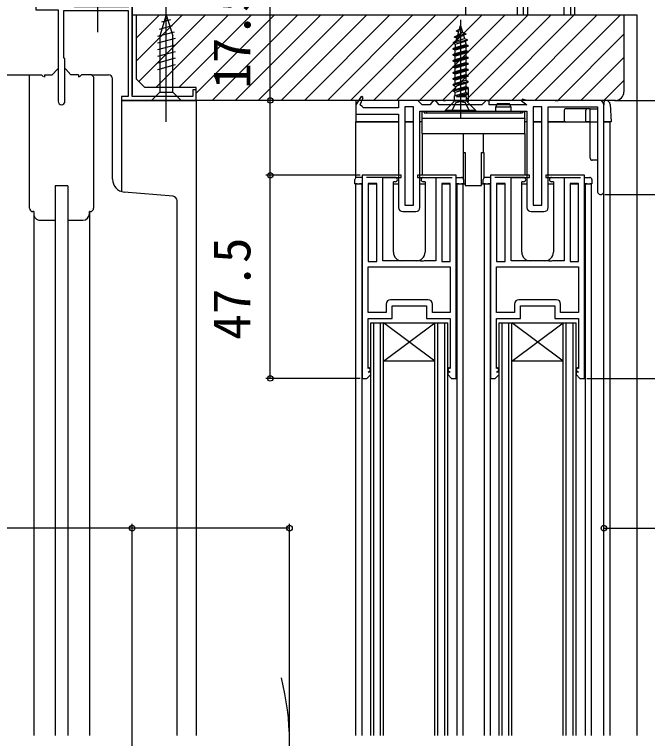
# Model space of a CAD drawing. Units: millimetres, scale not verified. Extents: x -525 to 525, y -780 to 776.
# Drawn here: x -395.5 to -247.5, y 245.9 to 415.2 of the extents above; entities that cross this region are included whole.
import ezdxf
from ezdxf.enums import TextEntityAlignment as Align

# ---------------------------------------------------------------- set-up
doc = ezdxf.new("R2010")
doc.units = ezdxf.units.MM
doc.header["$LTSCALE"] = 4
for name, color, linetype in [('0-2_YKK_11', 7, 'Continuous'), ('0-3_YKK_11E', 7, 'Continuous'), ('0-4_YKK_12', 2, 'Continuous'), ('0-5_YKK_13', 4, 'Continuous'), ('0-7_YKK_D', 6, 'Continuous'), ('0-9_YSS_K', 3, 'Continuous'), ('0-A_YSS_KE', 3, 'Continuous')]:
    doc.layers.add(name, color=color, linetype=linetype)
doc.styles.add('ＭＳ ゴシック', font='')
doc.styles.get('ＭＳ ゴシック').set_extended_font_data('MS Gothic')

msp = doc.modelspace()

# ---------------------------------------------------------------- linework, layer by layer
at = {"layer": '0-2_YKK_11'}
for p, q in [((-314.825, 395.44), (-314.169, 396.095)), ((-257.7, 373.859), (-257.7, 394.109)), ((-300.7, 370.109), (-300.7, 392.609)), ((-304.7, 369.109), (-301.7, 369.109)), ((-274.7, 369.109), (-271.7, 369.109)), ((-298.801, 348.509), (-307.601, 348.509)), ((-268.801, 348.509), (-277.601, 348.509))]:
    msp.add_line(p, q, dxfattribs=at)
for points in [[(-384, 405.105), (-384, 416.104), (-368.9, 416.104), (-368.9, 396.004), (-370.5, 396.004), (-370.5, 395.104), (-353, 395.104), (-353, 397.604), (-353.8, 397.604), (-353.8, 396.004), (-368, 396.004), (-368, 424.105), (-370, 424.105), (-370, 423.405), (-368.8, 423.405), (-368.8, 417.004), (-381.576, 417.004)], [(-418.7, 394.905), (-418.7, 416.304), (-413.5, 416.304), (-413.5, 417.104), (-416.2, 417.104), (-416.2, 420.104), (-387.8, 420.104), (-387.8, 417.104), (-390.5, 417.104), (-390.5, 416.304), (-385.3, 416.304), (-385.3, 394.904)], [(-383.7, 394.904), (-383.7, 404.804), (-384, 405.104)], [(-258.7, 395.109), (-268.242, 395.109), (-268.425, 394.989), (-268.975, 394.989), (-269.158, 395.109), (-275.7, 395.109), (-276.718, 395.41), (-276.927, 394.978), (-275.7, 394.109), (-284.5, 394.109), (-284.5, 395.109), (-285.2, 395.109), (-285.7, 394.609), (-286.2, 394.109), (-296.2, 394.109), (-296.7, 394.609), (-297.2, 395.109), (-297.4, 395.109), (-297.9, 394.609), (-298.4, 394.109), (-300.2, 394.109), (-300.7, 394.609), (-301.2, 395.109), (-305.7, 395.109), (-305.7, 393.409), (-313.9, 393.409), (-314.198, 393.671), (-314.694, 394.109), (-314.7, 394.109), (-314.01, 395.785), (-314.446, 396.016), (-315.7, 394.109), (-315.7, 391.909), (-305.7, 391.909), (-305.7, 370.109)], [(-270.7, 370.109), (-270.7, 393.609), (-259.2, 393.609), (-259.2, 373.859)], [(-300.7, 392.609), (-275.7, 392.609), (-275.7, 370.109)], [(-312.801, 356.209), (-293.601, 356.209), (-293.601, 345.509), (-297.801, 345.509), (-297.801, 347.509)], [(-308.601, 347.509), (-308.601, 345.509), (-312.801, 345.509), (-312.801, 356.209)], [(-282.801, 356.209), (-263.601, 356.209), (-263.601, 345.509), (-267.801, 345.509), (-267.801, 347.509)], [(-278.601, 347.509), (-278.601, 345.509), (-282.801, 345.509), (-282.801, 356.209)]]:
    msp.add_lwpolyline(points, dxfattribs=at)
for points in [[(-302.2, 370.609), (-302.2, 393.609), (-304.2, 393.609), (-304.2, 370.609)], [(-272.2, 370.609), (-272.2, 393.609), (-274.2, 393.609), (-274.2, 370.609)], [(-314.201, 377.609), (-314.201, 330.109), (-313.101, 330.109), (-312.201, 331.009), (-312.201, 331.609), (-312.801, 331.609), (-312.148, 332.074), (-312.554, 332.644), (-312.801, 332.468), (-312.801, 344.109), (-307.201, 344.109), (-307.201, 347.109), (-299.201, 347.109), (-299.201, 344.109), (-293.601, 344.109), (-293.601, 332.468), (-293.848, 332.644), (-294.254, 332.074), (-293.601, 331.609), (-294.201, 331.609), (-294.201, 331.009), (-293.301, 330.109), (-292.201, 330.109), (-292.201, 377.609), (-293.201, 377.609), (-301.301, 377.609), (-301.301, 377.109), (-297.001, 377.109), (-297.001, 357.609), (-299.742, 357.609), (-299.926, 357.489), (-300.476, 357.489), (-300.659, 357.609), (-309.401, 357.609), (-309.401, 377.109), (-305.101, 377.109), (-305.101, 377.609), (-313.201, 377.609)], [(-284.201, 377.609), (-284.201, 330.109), (-283.101, 330.109), (-282.201, 331.009), (-282.201, 331.609), (-282.801, 331.609), (-282.148, 332.074), (-282.554, 332.644), (-282.801, 332.468), (-282.801, 344.109), (-277.201, 344.109), (-277.201, 347.109), (-269.201, 347.109), (-269.201, 344.109), (-263.601, 344.109), (-263.601, 332.468), (-263.848, 332.644), (-264.254, 332.074), (-263.601, 331.609), (-264.201, 331.609), (-264.201, 331.009), (-263.301, 330.109), (-262.201, 330.109), (-262.201, 377.609), (-263.201, 377.609), (-271.301, 377.609), (-271.301, 377.109), (-267.001, 377.109), (-267.001, 357.609), (-269.742, 357.609), (-269.926, 357.489), (-270.476, 357.489), (-270.659, 357.609), (-279.401, 357.609), (-279.401, 377.109), (-275.101, 377.109), (-275.101, 377.609), (-283.201, 377.609)], [(-310.801, 357.409), (-310.801, 375.709), (-312.801, 375.709), (-312.801, 357.409)], [(-293.601, 357.409), (-293.601, 375.709), (-295.601, 375.709), (-295.601, 357.409)], [(-280.801, 357.409), (-280.801, 375.709), (-282.801, 375.709), (-282.801, 357.409)], [(-263.601, 357.409), (-263.601, 375.709), (-265.601, 375.709), (-265.601, 357.409)]]:
    msp.add_lwpolyline(points, close=True, dxfattribs=at)
for centre, radius, start, end in [((-384.5, 394.904), 0.8, 180.00002, 0), ((-258.7, 394.109), 1, 0.00001, 89.99999), ((-258.45, 373.859), 0.75, 179.99999, 0.00001), ((-304.7, 370.109), 1, 180.00001, 269.99999), ((-301.7, 370.109), 1, 270.00001, 359.99999), ((-274.7, 370.109), 1, 180.00001, 269.99999), ((-271.7, 370.109), 1, 270.00001, 359.99999), ((-307.601, 347.509), 1, 90.00001, 179.99999), ((-298.801, 347.509), 1, 0.00001, 89.99999), ((-277.601, 347.509), 1, 90.00001, 179.99999), ((-268.801, 347.509), 1, 0.00001, 89.99999)]:
    msp.add_arc(centre, radius, start, end, dxfattribs=at)
at = {"layer": '0-3_YKK_11E'}
for p, q in [((-389.2, 401.104), (-388.7, 400.604)), ((-379.8, 401.104), (-380.3, 400.604)), ((-377.5, 401.104), (-379.8, 401.104)), ((-391, 369.104), (-391.2, 369.104)), ((-377.8, 369.104), (-378, 369.104))]:
    msp.add_line(p, q, dxfattribs=at)
for points in [[(-392, 369.904), (-392, 401.104), (-389.2, 401.104)], [(-377.5, 401.104), (-377, 400.604), (-377, 369.904)]]:
    msp.add_lwpolyline(points, dxfattribs=at)
for centre, start, end in [((-391.2, 369.904), 180.00002, 270), ((-377.8, 369.904), 270, 0)]:
    msp.add_arc(centre, 0.8, start, end, dxfattribs=at)
at = {"layer": '0-4_YKK_12'}
for p, q in [((-368, 424.104), (-368, 396.404)), ((-412.724, 401.104), (-391.5, 401.104)), ((-377.5, 401.104), (-374.5, 401.104)), ((-376.5, 401.106), (-373.5, 401.106)), ((-353, 395.104), (-370.5, 395.105)), ((-370.5, 395.105), (-370.5, 373.741)), ((-353, 395.104), (-353, 246.604)), ((-315.7, 377.009), (-315.7, 390.109)), ((-315.7, 390.109), (-305.7, 390.109)), ((-304.2, 390.109), (-302.2, 390.109)), ((-274.2, 390.109), (-272.2, 390.109)), ((-270.7, 390.109), (-259.2, 390.109)), ((-257.7, 246.604), (-257.7, 390.109)), ((-257.7, 390.109), (-256.2, 390.109)), ((-256.2, 246.604), (-256.2, 390.109)), ((-292.1, 377.119), (-292.1, 377.109)), ((-284.286, 377.117), (-284.286, 377.109)), ((-383, 375.104), (-383, 246.604)), ((-315.901, 375.609), (-314.201, 375.609)), ((-315.7, 246.604), (-315.7, 375.609)), ((-314.3, 375.609), (-314.3, 246.604)), ((-312.601, 375.609), (-311.001, 375.609)), ((-306.901, 375.609), (-305.7, 375.609)), ((-300.7, 375.609), (-299.501, 375.609)), ((-295.401, 375.609), (-293.801, 375.609)), ((-292.201, 375.609), (-290.1, 375.609)), ((-292.1, 375.609), (-292.1, 246.604)), ((-290.7, 375.609), (-290.7, 246.604)), ((-286.3, 375.609), (-284.201, 375.609)), ((-285.686, 375.609), (-285.686, 246.604)), ((-284.286, 375.609), (-284.286, 246.604)), ((-282.601, 375.609), (-281.001, 375.609)), ((-276.9, 375.609), (-275.7, 375.609)), ((-270.7, 375.609), (-269.5, 375.609)), ((-265.401, 375.609), (-263.801, 375.609)), ((-262.201, 375.609), (-260.686, 375.609)), ((-262.1, 375.609), (-262.1, 246.604)), ((-260.686, 375.609), (-260.686, 246.604)), ((-357.5, 246.604), (-357.5, 371.104)), ((-391, 369.104), (-391, 246.604)), ((-378, 369.104), (-378, 246.604)), ((-312.2, 343.109), (-294.2, 343.109)), ((-312.2, 246.604), (-312.2, 343.109)), ((-311.5, 246.604), (-311.5, 343.109)), ((-309.9, 246.604), (-309.9, 343.109)), ((-297.2, 334.109), (-309.2, 343.109)), ((-309.2, 246.604), (-309.2, 343.109)), ((-297.2, 246.604), (-297.2, 343.109)), ((-296.5, 246.604), (-296.5, 343.109)), ((-294.9, 246.604), (-294.9, 343.109)), ((-294.2, 246.604), (-294.2, 343.109)), ((-282.2, 343.109), (-264.2, 343.109)), ((-282.2, 246.604), (-282.2, 343.109)), ((-281.5, 246.604), (-281.5, 343.109)), ((-279.9, 246.604), (-279.9, 343.109)), ((-267.2, 334.109), (-279.2, 343.109)), ((-279.2, 246.604), (-279.2, 343.109)), ((-267.2, 246.604), (-267.2, 343.109)), ((-266.5, 246.604), (-266.5, 343.109)), ((-264.9, 246.604), (-264.9, 343.109)), ((-264.2, 246.604), (-264.2, 343.109))]:
    msp.add_line(p, q, dxfattribs=at)
for points in [[(-383, 375.104), (-386, 375.104), (-386, 246.604)], [(-297.2, 334.109), (-309.2, 334.109), (-297.2, 343.109)], [(-267.2, 334.109), (-279.2, 334.109), (-267.2, 343.109)]]:
    msp.add_lwpolyline(points, dxfattribs=at)
msp.add_arc((-391.2, 245.104), 60, 345.52249, 14.47751, dxfattribs=at)
at = {"layer": '0-5_YKK_13'}
for p, q in [((-376, 411.104), (-376, 461.104)), ((-360, 390.104), (-360, 420.104)), ((-360, 415.104), (-361.55, 410.189)), ((-360, 415.104), (-358.45, 410.189)), ((-359.062, 413.958), (-361.112, 413.408)), ((-291.2, 413.955), (-291.2, 390.821)), ((-358.61, 412.526), (-361.646, 411.712)), ((-358.159, 411.094), (-362.1, 410.038)), ((-361.55, 410.189), (-361.55, 397.054)), ((-358.45, 397.054), (-358.45, 410.189)), ((-292.617, 410.009), (-289.997, 410.709)), ((-292.617, 409.909), (-289.997, 410.609)), ((-292.107, 409.643), (-290.507, 410.343)), ((-291.877, 410.394), (-290.737, 411.094)), ((-357.9, 409.61), (-362.1, 408.485)), ((-357.9, 408.057), (-362.1, 406.932)), ((-292.95, 408.609), (-289.569, 409.309)), ((-289.569, 409.209), (-292.95, 408.509)), ((-292.44, 408.243), (-290.079, 408.943)), ((-289.96, 408.433), (-289.96, 408.174)), ((-357.9, 406.504), (-362.1, 405.379)), ((-289.96, 407.543), (-289.96, 406.774)), ((-289.45, 407.809), (-289.45, 407.909)), ((-289.45, 406.409), (-289.45, 406.509)), ((-357.9, 404.951), (-362.1, 403.826)), ((-289.96, 406.143), (-289.96, 405.374)), ((-289.96, 404.743), (-289.96, 403.974)), ((-289.45, 405.009), (-289.45, 405.109)), ((-357.9, 403.398), (-362.1, 402.273)), ((-289.96, 403.343), (-289.96, 402.574)), ((-289.45, 403.609), (-289.45, 403.709)), ((-385.464, 402.381), (-386.7, 401.104)), ((-383.536, 402.381), (-382.3, 401.104)), ((-289.96, 401.943), (-289.96, 401.174)), ((-289.45, 402.209), (-289.45, 402.309)), ((-388.5, 401.074), (-388.5, 400.535)), ((-388.47, 401.104), (-386.7, 401.104)), ((-380.53, 401.104), (-382.3, 401.104)), ((-380.5, 401.074), (-380.5, 400.555)), ((-372.6, 376.674), (-372.6, 400.204)), ((-289.96, 400.543), (-289.96, 399.774)), ((-289.45, 400.809), (-289.45, 400.909)), ((-289.45, 399.409), (-289.45, 399.509)), ((-289.96, 399.143), (-289.96, 398.374)), ((-289.45, 398.009), (-289.45, 398.109)), ((-289.45, 397.903), (-289.45, 394.774)), ((-363.5, 395.104), (-361.55, 397.054)), ((-361.55, 397.054), (-358.45, 397.054)), ((-356.5, 395.104), (-358.45, 397.054)), ((-292.6, 396.191), (-289.486, 396.728)), ((-292.44, 397.043), (-289.96, 397.743)), ((-292.44, 396.274), (-289.96, 396.974)), ((-291.322, 395.959), (-289.96, 396.343)), ((-363.5, 395.104), (-356.5, 395.104)), ((-315.7, 395.109), (-315.7, 390.109)), ((-295.2, 395.109), (-315.7, 395.109)), ((-295.2, 395.109), (-294.7, 395.109)), ((-285, 395.109), (-294.7, 395.109)), ((-292.834, 394.724), (-294.7, 392.859)), ((-289.8, 394.959), (-292.6, 394.959)), ((-287.7, 392.859), (-289.566, 394.724)), ((-285, 395.109), (-284.5, 395.109)), ((-269.2, 395.109), (-284.5, 395.109)), ((-257.247, 395.109), (-268.2, 395.109)), ((-257.7, 394.607), (-257.7, 394.109)), ((-282.55, 394.409), (-283.05, 393.543)), ((-283.05, 393.543), (-283.05, 392.609)), ((-279.35, 393.543), (-283.05, 393.543)), ((-282.55, 394.409), (-279.85, 394.409)), ((-279.35, 393.543), (-279.85, 394.409)), ((-279.35, 392.609), (-279.35, 393.543)), ((-260.9, 393.109), (-266.78, 393.109)), ((-261.9, 390.109), (-261.9, 392.809)), ((-260.4, 393.109), (-259.2, 393.109)), ((-299.7, 392.409), (-300.2, 392.409)), ((-299.2, 392.609), (-299.2, 392.209)), ((-299.2, 392.609), (-277.2, 392.609)), ((-299.2, 392.209), (-277.2, 392.209)), ((-277.2, 392.609), (-277.2, 392.209)), ((-276.7, 392.409), (-276.7, 392.209)), ((-276.2, 392.409), (-276.7, 392.409)), ((-276.2, 390.909), (-276.2, 392.409)), ((-305.7, 390.109), (-315.7, 390.109)), ((-302.2, 390.109), (-304.2, 390.109)), ((-300.2, 390.109), (-300.7, 390.109)), ((-300.2, 390.663), (-300.2, 390.909)), ((-300.2, 387.409), (-300.2, 390.663)), ((-276.2, 390.909), (-276.2, 390.663)), ((-276.2, 387.409), (-276.2, 390.663)), ((-275.7, 390.109), (-276.2, 390.109)), ((-272.2, 390.109), (-274.2, 390.109)), ((-267.3, 390.109), (-270.7, 390.109)), ((-266.7, 390.109), (-267, 390.109)), ((-266.7, 390.109), (-261.9, 390.109)), ((-260.9, 390.109), (-261.9, 390.109)), ((-257.2, 390.109), (-257.7, 390.109)), ((-256.499, 390.109), (-257.2, 390.109)), ((-300.2, 387.409), (-290.5, 387.409)), ((-300.2, 387.409), (-300.2, 377.609)), ((-290.5, 387.409), (-285.9, 387.409)), ((-290.5, 382.909), (-290.5, 387.409)), ((-285.9, 387.409), (-276.2, 387.409)), ((-285.9, 387.409), (-285.9, 382.909)), ((-276.2, 387.409), (-276.2, 377.609)), ((-290.5, 382.909), (-290.1, 382.909)), ((-290.1, 382.909), (-290.1, 375.209)), ((-286.3, 382.909), (-285.9, 382.909)), ((-286.3, 375.209), (-286.3, 382.909)), ((-259.2, 381.109), (-260.4, 381.109)), ((-315.901, 375.609), (-315.901, 376.609)), ((-314.201, 377.109), (-315.401, 377.109)), ((-306.476, 377.109), (-313.201, 377.109)), ((-306.476, 376.109), (-306.901, 376.109)), ((-306.901, 359.609), (-306.901, 376.109)), ((-299.926, 377.109), (-293.201, 377.109)), ((-299.501, 376.109), (-299.926, 376.109)), ((-299.501, 376.109), (-299.501, 359.609)), ((-292.201, 377.109), (-291.001, 377.109)), ((-285.9, 375.609), (-285.9, 376.609)), ((-284.201, 377.109), (-285.4, 377.109)), ((-276.475, 377.109), (-283.201, 377.109)), ((-276.475, 376.109), (-276.9, 376.109)), ((-276.9, 359.609), (-276.9, 376.109)), ((-269.925, 377.109), (-263.201, 377.109)), ((-269.5, 376.109), (-269.925, 376.109)), ((-269.5, 376.109), (-269.5, 359.609)), ((-262.201, 377.109), (-261, 377.109)), ((-315.401, 375.609), (-315.901, 375.609)), ((-315.401, 375.609), (-314.801, 375.609)), ((-314.201, 375.609), (-314.801, 375.609)), ((-291.601, 375.609), (-292.201, 375.609)), ((-291.601, 375.609), (-291.001, 375.609)), ((-290.1, 375.209), (-286.3, 375.209)), ((-285.4, 375.609), (-285.9, 375.609)), ((-285.4, 375.609), (-284.8, 375.609)), ((-284.201, 375.609), (-284.8, 375.609)), ((-261.6, 375.609), (-262.201, 375.609)), ((-261.6, 375.609), (-261, 375.609)), ((-358.413, 372.684), (-369.861, 373.685)), ((-357.5, 371.104), (-357.5, 371.688)), ((-391, 369.104), (-391, 368.604)), ((-378, 368.604), (-378, 369.104)), ((-389.5, 367.104), (-386, 367.104)), ((-383, 367.104), (-379.5, 367.104)), ((-301.501, 357.609), (-304.901, 357.609)), ((-271.5, 357.609), (-274.9, 357.609))]:
    msp.add_line(p, q, dxfattribs=at)
for points in [[(-292.332, 408.905), (-292.107, 409.643), (-292.617, 409.909), (-292.617, 410.009), (-291.877, 410.394), (-291.2, 412.609), (-290.737, 411.094), (-289.997, 410.709), (-289.997, 410.609), (-290.507, 410.343), (-290.247, 409.493), (-292.44, 408.874), (-292.95, 408.609), (-292.95, 408.509), (-292.44, 408.243), (-292.44, 407.474)], [(-291.679, 411.043), (-292.189, 411.309), (-292.189, 411.409), (-291.449, 411.794)], [(-292.44, 406.074), (-292.44, 406.843), (-292.95, 407.109), (-292.95, 407.209), (-292.44, 407.474), (-289.96, 408.174), (-289.45, 407.909), (-292.95, 407.209)], [(-289.995, 408.667), (-290.079, 408.943), (-289.569, 409.209), (-289.569, 409.309), (-290.247, 409.493)], [(-292.95, 407.109), (-289.45, 407.809), (-289.96, 407.543), (-292.44, 406.843)], [(-292.44, 404.674), (-292.44, 405.443), (-292.95, 405.709), (-292.95, 405.809), (-292.44, 406.074), (-289.96, 406.774), (-289.45, 406.509), (-292.95, 405.809)], [(-292.95, 405.709), (-289.45, 406.409), (-289.96, 406.143), (-292.44, 405.443)], [(-292.44, 403.274), (-292.44, 404.043), (-292.95, 404.309), (-292.95, 404.409), (-292.44, 404.674), (-289.96, 405.374), (-289.45, 405.109), (-292.95, 404.409)], [(-292.95, 404.309), (-289.45, 405.009), (-289.96, 404.743), (-292.44, 404.043)], [(-292.44, 401.874), (-292.44, 402.643), (-292.95, 402.909), (-292.95, 403.009), (-292.44, 403.274), (-289.96, 403.974), (-289.45, 403.709), (-292.95, 403.009)], [(-292.95, 402.909), (-289.45, 403.609), (-289.96, 403.343), (-292.44, 402.643)], [(-292.44, 400.474), (-292.44, 401.243), (-292.95, 401.509), (-292.95, 401.609), (-292.44, 401.874), (-289.96, 402.574), (-289.45, 402.309), (-292.95, 401.609)], [(-292.95, 401.509), (-289.45, 402.209), (-289.96, 401.943), (-292.44, 401.243)], [(-292.44, 399.074), (-292.44, 399.843), (-292.95, 400.109), (-292.95, 400.209), (-292.44, 400.474), (-289.96, 401.174), (-289.45, 400.909), (-292.95, 400.209)], [(-292.95, 400.109), (-289.45, 400.809), (-289.96, 400.543), (-292.44, 399.843)], [(-292.44, 398.443), (-289.96, 399.143), (-289.45, 399.409), (-292.95, 398.709), (-292.95, 398.809), (-289.45, 399.509), (-289.96, 399.774), (-292.44, 399.074), (-292.95, 398.809)], [(-292.95, 398.709), (-292.44, 398.443), (-292.44, 397.674)], [(-292.6, 395.29), (-292.6, 396.191), (-292.44, 396.274), (-292.44, 397.043), (-292.95, 397.309), (-292.95, 397.409), (-292.44, 397.674), (-289.96, 398.374), (-289.45, 398.109), (-292.95, 397.409)], [(-289.555, 396.554), (-289.486, 396.728), (-289.96, 396.974), (-289.96, 397.743), (-289.45, 398.009), (-292.95, 397.309)], [(-289.8, 395.29), (-289.8, 395.866), (-289.96, 395.959), (-292.14, 395.959), (-289.555, 396.554), (-289.96, 396.343), (-289.96, 395.959)], [(-289.1, 392.609), (-290.055, 394.524), (-291.2, 394.81), (-292.345, 394.524), (-293.3, 392.609)], [(-267, 392.809), (-267, 390.109), (-267.3, 390.109)], [(-260.9, 381.609), (-260.9, 393.109), (-260.4, 393.109)], [(-256.248, 394.17), (-256, 390.109), (-256.499, 390.109)], [(-276.2, 390.909), (-300.2, 390.909), (-300.2, 392.409)], [(-299.7, 392.409), (-299.7, 392.209), (-276.7, 392.209)], [(-290.5, 382.909), (-290.6, 382.909), (-290.6, 376.908)], [(-285.9, 382.909), (-285.8, 382.909), (-285.8, 376.909)], [(-290.501, 376.609), (-290.501, 375.609), (-291.001, 375.609)], [(-260.5, 376.609), (-260.5, 375.609), (-261, 375.609)]]:
    msp.add_lwpolyline(points, dxfattribs=at)
msp.add_lwpolyline([(-287.7, 392.859), (-287.7, 392.609), (-294.7, 392.609), (-294.7, 392.859)], close=True, dxfattribs=at)
for centre, radius, start, end in [((-290.76, 408.433), 0.8, 359.99998, 16.99998), ((-385.4, 402.304), 0.1, 0, 129.73588), ((-383.6, 402.304), 0.1, 50.26412, 180), ((-388.47, 401.074), 0.03, 90, 180), ((-380.53, 401.074), 0.03, 0, 90), ((-373.5, 400.204), 0.9, 0, 90), ((-293.4, 395.29), 0.8, 314.99999, 359.99998), ((-289, 395.29), 0.8, 180, 224.99999), ((-257.2, 394.607), 0.5, 84.66158, 180), ((-257.247, 394.109), 1, 84.66158, 90), ((-257.247, 394.109), 1, 3.5, 84.66158), ((-266.7, 392.809), 0.3, 90, 180), ((-261.6, 392.809), 0.3, 90, 180), ((-260.4, 381.609), 0.5, 180, 270), ((-369.6, 376.674), 3, 180, 265.00191), ((-315.401, 376.609), 0.5, 90, 180), ((-306.476, 376.609), 0.5, 0, 90), ((-306.476, 376.609), 0.5, 270, 0), ((-299.926, 376.609), 0.5, 90, 180), ((-299.926, 376.609), 0.5, 180, 270), ((-291.001, 376.609), 0.5, 0, 90), ((-285.4, 376.609), 0.5, 90, 180), ((-276.475, 376.609), 0.5, 0, 90), ((-276.475, 376.609), 0.5, 270, 0), ((-269.925, 376.609), 0.5, 90, 180), ((-269.925, 376.609), 0.5, 180, 270), ((-261, 376.609), 0.5, 0, 90), ((-358.5, 371.688), 1, 0, 85.00371), ((-389.5, 368.604), 1.5, 179.99942, 270), ((-379.5, 368.604), 1.5, 270, 0), ((-304.901, 359.609), 2, 180, 270), ((-301.501, 359.609), 2, 270, 0), ((-274.9, 359.609), 2, 180, 270), ((-271.5, 359.609), 2, 270, 0)]:
    msp.add_arc(centre, radius, start, end, dxfattribs=at)
at = {"layer": '0-7_YKK_D'}
for p, q in [((-255.2, 395.109), (-189, 395.109)), ((-255.2, 395.109), (-149, 395.109)), ((-314.701, 377.609), (-336.7, 377.609)), ((-314.701, 377.609), (-336.7, 377.609)), ((-335.7, 330.109), (-335.7, 377.609)), ((-257.45, 373.109), (-189, 373.109)), ((-257.45, 373.109), (-189, 373.109)), ((-314.706, 330.109), (-336.7, 330.109)), ((-261.684, 330.109), (-189, 330.109)), ((-368, 94.8), (-368, 296.104)), ((-331.2, 246.104), (-331.2, 296.104))]:
    msp.add_line(p, q, dxfattribs=at)
for points in [[(-335.7, 377.609), (-335.7, 395.109), (-335.7, 428.659)], [(-331.2, 295.104), (-368, 295.104), (-460.516, 295.104)], [(-257.7, 295.104), (-235.2, 295.104), (-170.193, 295.104)]]:
    msp.add_lwpolyline(points, dxfattribs=at)
for centre in [(-335.7, 395.109), (-335.7, 377.609), (-335.7, 377.609), (-335.7, 330.109), (-368, 295.104), (-331.2, 295.104), (-257.7, 295.104)]:
    msp.add_circle(centre, 0.637, dxfattribs=at)
at = {"layer": '0-9_YSS_K'}
for p, q in [((-276.5, 415.104), (-276.5, 549.104)), ((-267, 415.104), (-267, 549.104)), ((-264.5, 415.104), (-264.5, 549.104)), ((-367, 409.716), (-361.612, 415.104)), ((-367, 404.328), (-356.224, 415.104)), ((-366.418, 399.522), (-350.836, 415.104)), ((-362.447, 398.104), (-345.447, 415.104)), ((-357.059, 398.104), (-340.059, 415.104)), ((-353, 396.775), (-334.671, 415.104)), ((-349.283, 395.104), (-329.283, 415.104)), ((-343.895, 395.104), (-323.895, 415.104)), ((-338.507, 395.104), (-318.507, 415.104)), ((-333.118, 395.104), (-313.118, 415.104)), ((-327.73, 395.104), (-307.73, 415.104)), ((-322.342, 395.104), (-302.342, 415.104)), ((-316.954, 395.104), (-296.954, 415.104)), ((-311.566, 395.104), (-291.566, 415.104)), ((-306.178, 395.104), (-286.178, 415.104)), ((-300.79, 395.104), (-280.79, 415.104)), ((-295.401, 395.104), (-275.401, 415.104)), ((-290.013, 395.104), (-270.013, 415.104)), ((-284.625, 395.104), (-264.625, 415.104)), ((-279.237, 395.104), (-259.237, 415.104)), ((-273.849, 395.104), (-253.849, 415.104)), ((-268.461, 395.104), (-253, 410.565)), ((-263.072, 395.104), (-253, 405.177)), ((-257.684, 395.104), (-253, 399.789))]:
    msp.add_line(p, q, dxfattribs=at)
msp.add_lwpolyline([(-290, 415.104), (-290, 429.104), (-368, 429.104), (-368, 415.104)], close=True, dxfattribs=at)
msp.add_lwpolyline([(-253, 415.104), (-250, 415.104), (-250, 246.604)], dxfattribs=at)
at = {"layer": '0-A_YSS_KE'}
for p, q in [((-278, 549.104), (-278, 415.104)), ((-275.5, 415.104), (-275.5, 549.104)), ((-265.5, 549.104), (-265.5, 415.104)), ((-278, 415.104), (-265.5, 415.104))]:
    msp.add_line(p, q, dxfattribs=at)
for points in [[(-367, 415.104), (-253, 415.104), (-253, 397.104)], [(-255, 395.104), (-353, 395.104), (-353, 398.104), (-365, 398.104), (-367, 400.104), (-367, 415.104)]]:
    msp.add_lwpolyline(points, dxfattribs=at)
msp.add_arc((-255, 397.104), 2, 270.00001, 359.99999, dxfattribs=at)

# ---------------------------------------------------------------- texts
at = {"layer": '0-7_YKK_D', "style": 'ＭＳ ゴシック'}
for s, p in [('17.5', (-337.7, 397.818)), ('47.5', (-337.7, 339.131))]:
    msp.add_text(s, height=8.798, rotation=90, dxfattribs=at).set_placement(p, align=Align.BOTTOM_LEFT)

doc.saveas('drawing.dxf')
